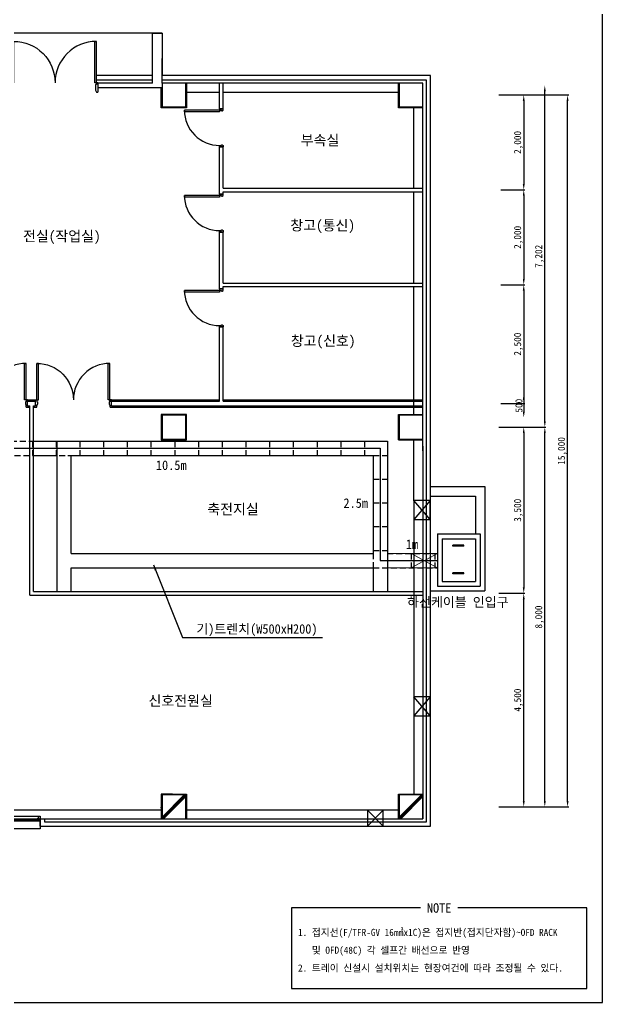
# Model space of a CAD drawing. Header units: millimetres. Extents: x 320488 to 370214, y 29749 to 97740.
# Drawn here: x 353531 to 365814, y 29749 to 50455 of the extents above; entities that cross this region are included whole.
import ezdxf
from ezdxf.enums import TextEntityAlignment as Align

# ---------------------------------------------------------------- set-up
doc = ezdxf.new("R2010")
doc.units = ezdxf.units.MM
doc.linetypes.add('HIDDEN2', pattern=[0.1875, 0.125, -0.0625])
for name, color, linetype in [('TT-CABL', 4, 'Continuous'), ('TT-TRAY', 4, 'Continuous'), ('TZ-BASE', 253, 'Continuous'), ('TZ-DIMS', 1, 'Continuous'), ('TZ-LEAL', 1, 'Continuous'), ('TZ-LINE', 4, 'Continuous'), ('TZ-TEX2', 3, 'Continuous')]:
    doc.layers.add(name, color=color, linetype=linetype)
doc.layers.add('TX-PAPR', color=2, linetype='Continuous', plot=False)
doc.styles.get("Standard").update_dxf_attribs({"font": 'GulimChe.ttf'})
doc.linetypes.add('BATTINB', pattern='A,0,-0.0025,[134,GulimChe.ttf,S=0.0025,R=0,X=-0.0025,Y=0.01],-0.005,[134,GulimChe.ttf,S=0.0025,R=180,X=0.0025,Y=0.01],-0.0025', length=0.01)
doc.dimstyles.new('D50', dxfattribs={"dimscale": 50, "dimtxt": 3, "dimasz": 2.5, "dimexe": 0.5, "dimexo": 0.5, "dimgap": 0.5, "dimtad": 1, "dimdec": 0, "dimzin": 1, "dimdsep": 46, "dimlunit": 6, "dimtxsty": 'Standard', "dimcen": 1, "dimclrd": 1, "dimclre": 1, "dimclrt": 3, "dimadec": 0, "dimazin": 0, "dimtfac": 1, "dimtdec": 0, "dimtix": 1, "dimtmove": 2, "dimatfit": 3, "dimfxl": 0, "dimtvp": 2, "dimlwd": -1, "dimlwe": -1, "dimarcsym": 0})

# ---------------------------------------------------------------- blocks, each defined once
blk = doc.blocks.new('*D4')
at = {"layer": 'DEFPOINTS', "color": 0, "ltscale": 0.1}
for p in [(363641, 38368), (364157, 38368), (363641, 33869)]:
    blk.add_point(p, dxfattribs=at)
at = {"layer": 'TZ-DIMS', "color": 1, "ltscale": 0.1}
for p, q in [((363666, 38368), (364182, 38368)), ((364157, 33994), (364157, 38243)), ((363666, 33869), (364182, 33869))]:
    blk.add_line(p, q, dxfattribs=at)
for points in [[(364137, 38243), (364178, 38243), (364157, 38368)], [(364137, 33994), (364178, 33994), (364157, 33869)]]:
    blk.add_solid(points, dxfattribs=at)
at = {"layer": 'TZ-DIMS', "color": 3, "ltscale": 0.1, "insert": (364046, 36118), "char_height": 150, "attachment_point": 5, "rotation": 90}
blk.add_mtext('4,500', dxfattribs=at)
blk = doc.blocks.new('*D5')
at = {"layer": 'DEFPOINTS', "color": 0, "ltscale": 0.1}
for p in [(363605, 41868), (364601, 41868), (363605, 33868)]:
    blk.add_point(p, dxfattribs=at)
at = {"layer": 'TZ-DIMS', "color": 1, "ltscale": 0.1}
for p, q in [((363630, 41868), (364626, 41868)), ((364601, 33993), (364601, 41743)), ((363630, 33868), (364626, 33868))]:
    blk.add_line(p, q, dxfattribs=at)
for points in [[(364581, 41743), (364622, 41743), (364601, 41868)], [(364581, 33993), (364622, 33993), (364601, 33868)]]:
    blk.add_solid(points, dxfattribs=at)
at = {"layer": 'TZ-DIMS', "color": 3, "ltscale": 0.1, "insert": (364490, 37868), "char_height": 150, "attachment_point": 5, "rotation": 90}
blk.add_mtext('8,000', dxfattribs=at)
blk = doc.blocks.new('*D6')
at = {"layer": 'DEFPOINTS', "color": 0, "ltscale": 0.1}
for p in [(364601, 49071), (364601, 49071), (363605, 41868)]:
    blk.add_point(p, dxfattribs=at)
at = {"layer": 'TZ-DIMS', "color": 1, "ltscale": 0.1}
for p, q in [((364601, 41993), (364601, 48946)), ((363630, 41868), (364626, 41868))]:
    blk.add_line(p, q, dxfattribs=at)
for points in [[(364581, 48946), (364622, 48946), (364601, 49071)], [(364581, 41993), (364622, 41993), (364601, 41868)]]:
    blk.add_solid(points, dxfattribs=at)
at = {"layer": 'TZ-DIMS', "color": 3, "ltscale": 0.1, "insert": (364490, 45469), "char_height": 150, "attachment_point": 5, "rotation": 90}
blk.add_mtext('7,202', dxfattribs=at)
blk = doc.blocks.new('*D7')
at = {"layer": 'DEFPOINTS', "color": 0, "ltscale": 0.1}
for p in [(363605, 48868), (365081, 48868), (363605, 33868)]:
    blk.add_point(p, dxfattribs=at)
at = {"layer": 'TZ-DIMS', "color": 1, "ltscale": 0.1}
for p, q in [((363630, 48868), (365106, 48868)), ((365081, 33993), (365081, 48743)), ((363630, 33868), (365106, 33868))]:
    blk.add_line(p, q, dxfattribs=at)
for points in [[(365061, 48743), (365102, 48743), (365081, 48868)], [(365061, 33993), (365102, 33993), (365081, 33868)]]:
    blk.add_solid(points, dxfattribs=at)
at = {"layer": 'TZ-DIMS', "color": 3, "ltscale": 0.1, "insert": (364970, 41368), "char_height": 150, "attachment_point": 5, "rotation": 90}
blk.add_mtext('15,000', dxfattribs=at)
blk = doc.blocks.new('*D21')
at = {"layer": 'DEFPOINTS', "color": 0, "ltscale": 0.1}
for p in [(363648, 48868), (363648, 46868), (364157, 46868)]:
    blk.add_point(p, dxfattribs=at)
at = {"layer": 'TZ-DIMS', "color": 1, "ltscale": 0.1}
for p, q in [((363673, 48868), (364182, 48868)), ((364157, 48743), (364157, 46993)), ((363673, 46868), (364182, 46868))]:
    blk.add_line(p, q, dxfattribs=at)
for points in [[(364137, 48743), (364178, 48743), (364157, 48868)], [(364137, 46993), (364178, 46993), (364157, 46868)]]:
    blk.add_solid(points, dxfattribs=at)
at = {"layer": 'TZ-DIMS', "color": 3, "ltscale": 0.1, "insert": (364046, 47868), "char_height": 150, "attachment_point": 5, "rotation": 90}
blk.add_mtext('2,000', dxfattribs=at)
blk = doc.blocks.new('*D22')
at = {"layer": 'DEFPOINTS', "color": 0, "ltscale": 0.1}
for p in [(363648, 46868), (363648, 44868), (364157, 44868)]:
    blk.add_point(p, dxfattribs=at)
at = {"layer": 'TZ-DIMS', "color": 1, "ltscale": 0.1}
for p, q in [((363673, 46868), (364182, 46868)), ((364157, 46743), (364157, 44993)), ((363673, 44868), (364182, 44868))]:
    blk.add_line(p, q, dxfattribs=at)
for points in [[(364137, 46743), (364178, 46743), (364157, 46868)], [(364137, 44993), (364178, 44993), (364157, 44868)]]:
    blk.add_solid(points, dxfattribs=at)
at = {"layer": 'TZ-DIMS', "color": 3, "ltscale": 0.1, "insert": (364046, 45868), "char_height": 150, "attachment_point": 5, "rotation": 90}
blk.add_mtext('2,000', dxfattribs=at)
blk = doc.blocks.new('*D23')
at = {"layer": 'DEFPOINTS', "color": 0, "ltscale": 0.1}
for p in [(363648, 44868), (363648, 42368), (364157, 42368)]:
    blk.add_point(p, dxfattribs=at)
at = {"layer": 'TZ-DIMS', "color": 1, "ltscale": 0.1}
for p, q in [((363673, 44868), (364182, 44868)), ((364157, 44743), (364157, 42493)), ((363673, 42368), (364182, 42368))]:
    blk.add_line(p, q, dxfattribs=at)
for points in [[(364137, 44743), (364178, 44743), (364157, 44868)], [(364137, 42493), (364178, 42493), (364157, 42368)]]:
    blk.add_solid(points, dxfattribs=at)
at = {"layer": 'TZ-DIMS', "color": 3, "ltscale": 0.1, "insert": (364046, 43618), "char_height": 150, "attachment_point": 5, "rotation": 90}
blk.add_mtext('2,500', dxfattribs=at)
blk = doc.blocks.new('*D24')
at = {"layer": 'DEFPOINTS', "color": 0, "ltscale": 0.1}
for p in [(363605, 41868), (363605, 38368), (364157, 38368)]:
    blk.add_point(p, dxfattribs=at)
at = {"layer": 'TZ-DIMS', "color": 1, "ltscale": 0.1}
for p, q in [((363630, 41868), (364182, 41868)), ((364157, 41743), (364157, 38493)), ((363630, 38368), (364182, 38368))]:
    blk.add_line(p, q, dxfattribs=at)
for points in [[(364137, 41743), (364178, 41743), (364157, 41868)], [(364137, 38493), (364178, 38493), (364157, 38368)]]:
    blk.add_solid(points, dxfattribs=at)
at = {"layer": 'TZ-DIMS', "color": 3, "ltscale": 0.1, "insert": (364046, 40118), "char_height": 150, "attachment_point": 5, "rotation": 90}
blk.add_mtext('3,500', dxfattribs=at)
blk = doc.blocks.new('*D19')
at = {"layer": 'DEFPOINTS', "color": 0, "ltscale": 0.1}
for p in [(364157, 42571), (364157, 42071), (364157, 42071)]:
    blk.add_point(p, dxfattribs=at)
at = {"layer": 'TZ-DIMS', "color": 1, "ltscale": 0.1}
blk.add_line((364157, 42446), (364157, 42196), dxfattribs=at)
for points in [[(364137, 42446), (364178, 42446), (364157, 42571)], [(364137, 42196), (364178, 42196), (364157, 42071)]]:
    blk.add_solid(points, dxfattribs=at)
at = {"layer": 'TZ-DIMS', "color": 3, "ltscale": 0.1, "insert": (364056, 42321), "char_height": 150, "attachment_point": 5, "rotation": 90}
blk.add_mtext('500', dxfattribs=at)

msp = doc.modelspace()

# ---------------------------------------------------------------- linework, layer by layer
at = {"layer": 'TT-CABL'}
msp.add_lwpolyline([(350249.7, 44678.2), (350249.7, 44368.6), (350949.7, 44368.6), (350949.7, 41423.1), (361132, 41423.1), (361132, 39056.2), (362338, 39056.2)], dxfattribs=at)
at = {"layer": 'TT-TRAY', "linetype": 'HIDDEN2', "ltscale": 1000}
for points in [[(350099.7, 44678.2), (350099.7, 44218.6), (350799.7, 44218.6), (350799.7, 41273.1), (360982, 41273.1), (360982, 38906.2), (362338, 38906.2)], [(350399.7, 44678.2), (350399.7, 44518.6), (351099.7, 44518.6), (351099.7, 41573.1), (361282, 41573.1), (361282, 39206.2), (362338, 39206.2)], [(353799.7, 41573.1), (353799.7, 41273.1)], [(354299.7, 41573.1), (354299.7, 41273.1)], [(354799.7, 41573.1), (354799.7, 41273.1)], [(355299.7, 41573.1), (355299.7, 41273.1)], [(355799.7, 41573.1), (355799.7, 41273.1)], [(356299.7, 41573.1), (356299.7, 41273.1)], [(356799.7, 41573.1), (356799.7, 41273.1)], [(357299.7, 41573.1), (357299.7, 41273.1)], [(357799.7, 41573.1), (357799.7, 41273.1)], [(358299.7, 41573.1), (358299.7, 41273.1)], [(358799.7, 41573.1), (358799.7, 41273.1)], [(359299.7, 41573.1), (359299.7, 41273.1)], [(359799.7, 41573.1), (359799.7, 41273.1)], [(360299.7, 41573.1), (360299.7, 41273.1)], [(360799.7, 41573.1), (360799.7, 41273.1)], [(360982, 41273.1), (361282, 41273.1)], [(360982, 40773.1), (361282, 40773.1)], [(360982, 40273.1), (361282, 40273.1)], [(360982, 39773.1), (361282, 39773.1)], [(360982, 39273.1), (361282, 39273.1)], [(361282, 39206.2), (361282, 38906.2)], [(361782, 39206.2), (361782, 38906.2)], [(362282, 39206.2), (362282, 38906.2)]]:
    msp.add_lwpolyline(points, dxfattribs=at)
at = {"layer": 'TX-PAPR'}
msp.add_lwpolyline([(326014.2, 29749.3), (365814.2, 29749.3), (365814.2, 55549.3), (326014.2, 55549.3)], close=True, dxfattribs=at)
at = {"layer": 'TZ-BASE', "linetype": 'BATTINB'}
for p, q in [((356532, 50168), (352032.4, 50168)), ((356532, 50168), (356532, 49278.2)), ((357050, 49118.2), (357050, 48600.2)), ((361514, 48600.2), (361514, 49118.2)), ((356514, 48600.2), (356514, 49027.2)), ((357050, 48600.2), (356514, 48600.2)), ((362032, 48600.2), (361514, 48600.2)), ((361513.9, 42136.2), (362032, 42136.2)), ((361514, 42136.2), (361787, 42136.2)), ((361514, 41600.2), (361514, 42136.2)), ((361514, 41600.2), (362032, 41600.2)), ((362198, 40618.2), (363338, 40618.2)), ((363338, 40618.2), (363338, 38418.2)), ((362198, 40417.9), (363138, 40418.2)), ((363138, 40418.2), (363138, 39618.2)), ((362182, 40320.1), (361842, 39920.1)), ((362182, 39920.1), (361842, 40320.1)), ((362338, 39618.2), (362338, 38518.2)), ((362338, 39618.2), (363238, 39618.2)), ((363238, 39618.2), (363238, 38518.2)), ((362437.6, 39518.2), (362437.6, 38618.2)), ((362437.6, 39518.2), (363138, 39518.2)), ((362892.2, 39381.9), (362664.9, 39381.9)), ((362664.9, 39359.1), (362664.9, 39381.9)), ((362892.2, 39359.1), (362664.9, 39359.1)), ((362892.2, 39359.1), (362892.2, 39381.9)), ((363138, 39518.5), (363138, 38618.2)), ((362892.2, 38800), (362664.9, 38800)), ((362664.9, 38777.3), (362664.9, 38800)), ((362892.2, 38777.3), (362664.9, 38777.3)), ((362892.2, 38777.3), (362892.2, 38800)), ((362338, 38518.2), (363238, 38518.2)), ((362437.6, 38618.2), (363138, 38618.2)), ((362198, 38418.2), (363338, 38418.2)), ((362182, 36188.1), (361842, 35788.1)), ((362182, 35788.1), (361842, 36188.1)), ((357032, 34118.2), (356532, 33618.2)), ((357000.2, 34118.2), (356532, 33650)), ((357032, 34086.4), (356563.8, 33618.2)), ((356750, 34136.2), (357050, 34136.2)), ((357050, 34136.2), (357050, 33618.2)), ((361514, 34136.2), (362032, 34136.2)), ((361514, 33618.2), (361514, 34136.2)), ((362032, 34118.2), (361532, 33618.2)), ((362000.2, 34118.2), (361532, 33650)), ((362032, 34086.4), (361563.8, 33618.2)), ((361195.6, 33458.2), (360865.6, 33798.2)), ((360865.6, 33458.2), (361195.6, 33798.2))]:
    msp.add_line(p, q, dxfattribs=at)
at = {"layer": 'TZ-BASE', "linetype": 'BATTINB', "lineweight": 0}
for p, q in [((356531.9, 49739.3), (356532, 49739.3)), ((356531.7, 49548.8), (356532, 49548.8)), ((356531.8, 49612.3), (356532, 49612.3)), ((356531.9, 49675.8), (356532, 49675.8)), ((356531.5, 49358.3), (356532, 49358.3)), ((356531.5, 49294.8), (356532, 49294.8)), ((356531.6, 49421.8), (356532, 49421.8)), ((356531.7, 49485.3), (356532, 49485.3))]:
    msp.add_line(p, q, dxfattribs=at).dxf.unprotected_set("ltscale", 0)
at = {"layer": 'TZ-BASE'}
for p, q in [((356331.3, 49118.2), (355148.5, 49118.2)), ((362007, 49118.2), (356531.3, 49118.2)), ((362032, 41368.2), (362032, 49093.2)), ((355178.5, 49027.2), (356532, 49027.2)), ((356532, 48928.2), (356532, 48873.2)), ((357032, 48928.2), (357032, 48873.2)), ((357032, 48928.2), (357744, 48928.2)), ((357820, 48928.2), (361514, 48928.2)), ((361842, 46906.2), (361842, 48600.2)), ((361842, 44906.2), (361842, 46830.2)), ((361842, 42118.2), (361842, 44830.2)), ((353672, 42293.2), (353672, 42323.2)), ((353891.9, 42293.2), (353891.9, 42323.2)), ((355436.5, 42293.2), (355436.5, 42323.2)), ((361842, 40320.1), (361842, 41618.2)), ((361842, 39920.1), (361842, 34136.2)), ((361841, 35958.2), (361841.3, 35958.2)), ((356750, 34136.2), (356512, 34136.2)), ((356512, 34136.2), (356512, 33618.4)), ((352032, 33807.2), (356532, 33807.2)), ((355248.1, 33809.2), (355248.1, 33808.9)), ((356512, 33849.2), (356512, 33862.2)), ((357032, 33807.2), (361514, 33807.2)), ((352479.4, 33673.2), (353932, 33673.2)), ((352491.9, 33573.2), (353944.6, 33573.2)), ((353226, 33600.3), (353906.8, 33600.3)), ((353226, 33596.3), (353906.8, 33596.3)), ((353229.5, 33618), (353903.3, 33618)), ((353229.5, 33578), (353903.3, 33578)), ((353900, 33601.8), (353899.5, 33600.3)), ((353900, 33594.9), (353899.5, 33596.3)), ((353900.5, 33602.7), (353900, 33601.8)), ((353900.5, 33593.9), (353900, 33594.9)), ((353903.3, 33604.1), (353900.5, 33602.7)), ((353903.3, 33592.5), (353900.5, 33593.9)), ((353941.3, 33618), (353903.3, 33618)), ((353903.3, 33603.3), (353903.3, 33618)), ((353903.3, 33603.3), (353908.8, 33601.6)), ((353903.3, 33593.3), (353908.8, 33595.1)), ((353903.3, 33578), (353903.3, 33593.3)), ((353941.3, 33578), (353903.3, 33578)), ((353906.8, 33600.3), (353906.8, 33596.3)), ((353908.8, 33601.6), (353908.8, 33595.1)), ((353941.3, 33578), (353941.3, 33618)), ((353962, 33618.2), (362032, 33618.2)), ((353962, 33608.2), (353962, 33458.2)), ((353962, 33458.2), (353962, 33608.2)), ((353962, 33573.2), (353962, 33408.2)), ((353962, 33408.2), (352462, 33408.2))]:
    msp.add_line(p, q, dxfattribs=at)
at = {"layer": 'TZ-BASE', "ltscale": 0.1}
for p, q in [((355178.5, 49127.2), (355178.5, 48927.2)), ((357744, 48575.6), (357744, 49118.2)), ((357820, 48575.6), (357820, 49118.2)), ((357744, 48575.6), (357820, 48575.6)), ((357744, 46780.2), (357744, 47805.6)), ((357744, 47775.6), (357820, 47775.6)), ((357820, 46906.2), (357820, 47805.6)), ((357744, 46780.2), (357744, 46830.2)), ((357820, 46906.2), (362032, 46906.2)), ((357820, 46830.2), (362032, 46830.2)), ((357820, 46780.2), (357820, 46830.2)), ((357744, 46780.2), (357820, 46780.2)), ((357744, 44780.2), (357744, 45980.2)), ((357744, 45980.2), (357820, 45980.2)), ((357820, 44906.2), (357820, 45980.2)), ((357744, 44780.2), (357744, 44830.2)), ((357744, 44780.2), (357820, 44780.2)), ((357820, 44906.2), (362032, 44906.2)), ((357820, 44830.2), (362032, 44830.2)), ((357821.6, 44780.2), (357821.6, 44830.2)), ((357744, 42418.2), (357744, 43980.2)), ((357744, 43980.2), (357820, 43980.2)), ((357820, 42418.2), (357820, 43980.2)), ((353672, 42443.2), (353888.9, 42443.2)), ((353672, 42293.2), (353744, 42293.2)), ((353697, 42318.2), (353697, 42418.2)), ((353697, 42418.2), (353863.9, 42418.2)), ((353697, 42318.2), (353744, 42318.2)), ((353744, 38330.2), (353744, 42318.2)), ((353820, 38406.2), (353820, 42318.2)), ((353820, 42318.2), (353863.9, 42318.2)), ((353820, 42293.2), (353891.9, 42293.2)), ((353863.9, 42318.2), (353863.9, 42418.2)), ((355433.9, 42443.2), (357744, 42443.2)), ((355433.9, 42413.2), (355433.9, 42443.2)), ((355436.5, 42293.2), (362032, 42293.2)), ((355463.9, 42418.2), (357744, 42418.2)), ((355463.9, 42318.2), (355463.9, 42418.2)), ((355463.9, 42418.2), (355463.9, 42413.2)), ((355463.9, 42318.2), (362032, 42318.2)), ((357820, 42443.2), (362032, 42443.2)), ((357820, 42418.2), (362032, 42418.2)), ((353820, 41573.1), (361282, 41573.1)), ((354320, 38406.2), (354320, 41573.1)), ((361282, 41573.1), (361282, 38406.2)), ((353820, 41273.1), (354320, 41273.1)), ((354620, 39206.2), (354620, 41273.1)), ((354620, 41273.1), (360982, 41273.1)), ((360982, 41273.1), (360982, 39206.2)), ((354620, 39206.2), (360982, 39206.2)), ((354620, 38906.2), (360982, 38906.2)), ((354620, 38406.2), (354620, 38906.2)), ((360982, 38906.2), (360982, 38406.2)), ((353744, 38330.2), (362032, 38330.2)), ((353820, 38406.2), (362032, 38406.2)), ((353962, 33573.2), (353962, 33408.2))]:
    msp.add_line(p, q, dxfattribs=at)
at = {"layer": 'TZ-BASE', "lineweight": 0, "ltscale": 0.1}
for p, q in [((356782, 41573.1), (361282, 41573.1)), ((361282, 41573.1), (361282, 38406.2)), ((360982, 41273.1), (356782, 41273.1)), ((360982, 39206.2), (360982, 41273.1)), ((361282, 39206.2), (362338, 39206.2)), ((361782, 38906.2), (362338, 39206.2)), ((362338, 38906.2), (361782, 39206.2)), ((360982, 38406.2), (360982, 38906.2)), ((361282, 38906.2), (362338, 38906.2)), ((361282, 38406.2), (360982, 38406.2))]:
    msp.add_line(p, q, dxfattribs=at)
at = {"layer": 'TZ-BASE', "linetype": 'BATTINB'}
for points in [[(356331.3, 49118.2), (356331.3, 50168), (356532.4, 50167.8)], [(356532.4, 50168), (356531.3, 49118.2)]]:
    msp.add_lwpolyline(points, dxfattribs=at)
at = {"layer": 'TZ-BASE', "ltscale": 0.1}
for points in [[(353408.5, 49127.2), (353408.5, 49997.2, -0.4142136), (354278.5, 49127.2, -0.4142136)], [(355148.5, 49127.2), (355148.5, 49997.2, 0.4142136), (354278.5, 49127.2, 0.4142136)], [(357744, 48545.6), (357004, 48545.6, 0.4142136), (357744, 47805.6, 0.4142136)], [(357744, 46750.2), (357004, 46750.2, 0.4142136), (357744, 46010.2, 0.4142136)], [(357744, 44750.2), (357004, 44750.2, 0.4142136), (357744, 44010.2, 0.4142136)], [(353667, 42443.2), (353667, 43213.2, 0.4142136), (352897, 42443.2, 0.4142136)], [(353893.9, 42443.2), (353893.9, 43213.2, -0.4142136), (354663.9, 42443.2, -0.4142136)], [(355433.9, 42443.2), (355433.9, 43213.2, 0.4142136), (354663.9, 42443.2, 0.4142136)]]:
    msp.add_lwpolyline(points, format="xyb", dxfattribs=at)
for points in [[(355148.5, 49127.2), (355113.5, 49127.2), (355113.5, 49997.2), (355148.5, 49997.2)], [(353962, 33458.2), (362192, 33458.2), (362192, 49278.2), (356531.5, 49278.2)], [(356531.4, 49188.2), (362102, 49188.2), (362102, 33548.2), (354062, 33548.2), (354062, 33618.2)], [(355178.5, 49127.2), (355148.5, 49127.2), (355148.5, 49087.2), (355133.5, 49087.2), (355133.5, 48967.2), (355148.5, 48927.2), (355178.5, 48927.2)], [(356331.3, 49278.2), (355148.5, 49278.2)], [(355148.5, 49188.2), (356331.3, 49188.2)], [(357744, 48545.6), (357744, 48510.6), (357004, 48510.6), (357004, 48545.6)], [(357744, 46750.2), (357744, 46715.2), (357004, 46715.2), (357004, 46750.2)], [(357744, 44750.2), (357744, 44715.2), (357004, 44715.2), (357004, 44750.2)], [(353667, 42443.2), (353632, 42443.2), (353632, 43213.2), (353667, 43213.2)], [(353893.9, 42443.2), (353928.9, 42443.2), (353928.9, 43213.2), (353893.9, 43213.2)], [(355433.9, 42443.2), (355398.9, 42443.2), (355398.9, 43213.2), (355433.9, 43213.2)], [(353697, 42413.2), (353697, 42443.2), (353667, 42443.2), (353667, 42403.2), (353652, 42403.2), (353652, 42363.2), (353667, 42323.2), (353697, 42323.2), (353697, 42353.2)], [(353863.9, 42413.2), (353863.9, 42443.2), (353893.9, 42443.2), (353893.9, 42403.2), (353908.9, 42403.2), (353908.9, 42363.2), (353893.9, 42323.2), (353863.9, 42323.2), (353863.9, 42353.2)], [(355463.9, 42413.2), (355463.9, 42443.2), (355433.9, 42443.2), (355433.9, 42403.2), (355418.9, 42403.2), (355418.9, 42363.2), (355433.9, 42323.2), (355463.9, 42323.2), (355463.9, 42353.2)]]:
    msp.add_lwpolyline(points, dxfattribs=at)
at = {"layer": 'TZ-BASE'}
for points in [[(356532, 48618.2), (357032, 48618.2), (357032, 49118.2), (356532, 49118.2)], [(361532, 48618.2), (362032, 48618.2), (362032, 49118.2), (361532, 49118.2)], [(356532, 41618.2), (357032, 41618.2), (357032, 42118.2), (356532, 42118.2)], [(361532, 41618.2), (362032, 41618.2), (362032, 42118.2), (361532, 42118.2)], [(356532, 33618.2), (357032, 33618.2), (357032, 34118.2), (356532, 34118.2)], [(361532, 33618.2), (362032, 33618.2), (362032, 34118.2), (361532, 34118.2)], [(353962, 33573.2), (353944.6, 33573.2), (353944.6, 33622.2), (353932, 33622.2), (353932, 33624.3), (353932, 33673.2), (353962, 33673.2)]]:
    msp.add_lwpolyline(points, close=True, dxfattribs=at)
at = {"layer": 'TZ-BASE', "ltscale": 0.1}
for points in [[(357744, 48575.6), (357744, 48545.6), (357784, 48545.6), (357784, 48530.6), (357802, 48530.6), (357820, 48545.6), (357820, 48575.6)], [(357744, 47775.6), (357744, 47805.6), (357784, 47805.6), (357784, 47820.6), (357802, 47820.6), (357820, 47805.6), (357820, 47775.6)], [(357744, 46780.2), (357744, 46750.2), (357784, 46750.2), (357784, 46735.2), (357802, 46735.2), (357820, 46750.2), (357820, 46780.2)], [(357744, 45980.2), (357744, 46010.2), (357784, 46010.2), (357784, 46025.2), (357802, 46025.2), (357820, 46010.2), (357820, 45980.2)], [(357744, 44780.2), (357744, 44750.2), (357784, 44750.2), (357784, 44735.2), (357802, 44735.2), (357820, 44750.2), (357820, 44780.2)], [(357744, 43980.2), (357744, 44010.2), (357784, 44010.2), (357784, 44025.2), (357802, 44025.2), (357820, 44010.2), (357820, 43980.2)]]:
    msp.add_lwpolyline(points, close=True, dxfattribs=at)
at = {"layer": 'TZ-BASE', "linetype": 'BATTINB'}
for points in [[(356514, 42136.2), (356514, 41600.2), (357050, 41600.2), (357050, 42136.2)], [(362182, 39920.1), (362182, 40320.1), (361842, 40320.1), (361842, 39920.1)], [(362182, 35788.1), (362182, 36188.1), (361842, 36188.1), (361842, 35788.1)], [(360865.6, 33458.2), (361195.6, 33458.2), (361195.6, 33798.2), (360865.6, 33798.2)]]:
    msp.add_lwpolyline(points, close=True, dxfattribs=at)
at = {"layer": 'TZ-BASE'}
msp.add_lwpolyline([(362032, 41468.2), (362032, 33618.2)], dxfattribs=at)
msp.add_arc((355247.4, 33808.9), 0.7, 270, 0, dxfattribs=at)
at = {"layer": 'TZ-LINE', "ltscale": 2, "elevation": 77.4}
msp.add_lwpolyline([(361977.8, 31737.3), (359263.8, 31737.3), (359263.8, 30043.8), (365483.8, 30043.8), (365483.8, 31737.3), (362769.7, 31737.3)], dxfattribs=at)

# ---------------------------------------------------------------- texts
at = {"layer": 'TZ-BASE', "linetype": 'BATTINB', "ltscale": 0.1}
for s, p in [('부속실', (359862.7, 47914.1)), ('창고(통신)', (359918.6, 46122.1)), ('전실(작업실)', (354420.4, 45892.6)), ('창고(신호)', (359928.7, 43688.5)), ('축전지실', (358029, 40139.4)), ('신호전원실', (356925.2, 36104.4))]:
    msp.add_text(s, height=216, dxfattribs=at).set_placement(p, align=Align.MIDDLE_CENTER)
at = {"layer": 'TZ-TEX2'}
for s, p in [('10.5m', (356726.7, 41066.5)), ('2.5m', (360614.9, 40268.7)), ('1m', (361801.9, 39401.1))]:
    msp.add_text(s, height=200, dxfattribs=at).set_placement(p, align=Align.MIDDLE_CENTER)
for s, p in [('하선케이블 인입구', (362768, 38185.3)), ('NOTE', (362373.8, 31737.3, 77.4))]:
    msp.add_text(s, height=200, dxfattribs=at).set_placement(p, align=Align.MIDDLE)
for s, p in [('1. 접지선(F/TFR-GV 16㎟x1C)은 접지반(접지단자함)~OFD RACK', (359399.6, 31223.2, 77.4)), ('   및 OFD(48C) 각 셀프간 배선으로 반영', (359399.6, 30848.2, 77.4)), ('2. 트레이 신설시 설치위치는 현장여건에 따라 조정될 수 있다.', (359399.6, 30473.2, 77.4))]:
    msp.add_text(s, height=150, dxfattribs=at).set_placement(p, align=Align.MIDDLE_LEFT)
at = {"layer": 'TZ-TEX2', "insert": (357255.6, 37464.1), "char_height": 200, "attachment_point": 7}
msp.add_mtext('기)트렌치(W500xH200)', dxfattribs=at)

# ---------------------------------------------------------------- dimensions: what is measured, and where the dimension line sits
at = {"layer": 'TZ-DIMS', "ltscale": 0.1}
for base, p1, p2, angle, picture, middle in [((364601.4, 49070.6), (363604.8, 41868.2), (364601.4, 49070.6), 90, '*D6', (364490.3, 45469.4)), ((365081.4, 48868.2), (363604.8, 33868.2), (363604.8, 48868.2), 90, '*D7', (364970.2, 41368.2)), ((364157.4, 46868.2), (363648.3, 48868.2), (363648.3, 46868.2), 270, '*D21', (364046.3, 47868.2)), ((364157.4, 44868.2), (363648.3, 46868.2), (363648.3, 44868.2), 270, '*D22', (364046.3, 45868.2)), ((364157.4, 42368.2), (363648.3, 44868.2), (363648.3, 42368.2), 270, '*D23', (364046.3, 43618.2)), ((364157.4, 42070.6), (364157.4, 42570.6), (364157.4, 42070.6), 90, '*D19', (364055.7, 42320.6)), ((364601.4, 41868.2), (363604.8, 33868.2), (363604.8, 41868.2), 90, '*D5', (364490.3, 37868.2)), ((364157.4, 38368.2), (363604.8, 41868.2), (363604.8, 38368.2), 270, '*D24', (364046.3, 40118.2)), ((364157.4, 38368.2), (363640.8, 33868.6), (363640.8, 38368.2), 90, '*D4', (364046.2, 36118.4))]:
    dim = msp.add_linear_dim(base=base, p1=p1, p2=p2, angle=angle, dimstyle='D50', dxfattribs=at)
    dim.commit()
    dim.dimension.update_dxf_attribs({"geometry": picture, "text_midpoint": middle})

# ---------------------------------------------------------------- leaders
at = {"layer": 'TZ-LEAL', "annotation_type": 0, "has_hookline": 1, "hookline_direction": 0, "text_width": 2656.4}
msp.add_leader([(356350.8, 38970.8), (356961.1, 37439.1), (357230.6, 37439.1)], dimstyle='D50', dxfattribs=at)

doc.saveas('drawing.dxf')
